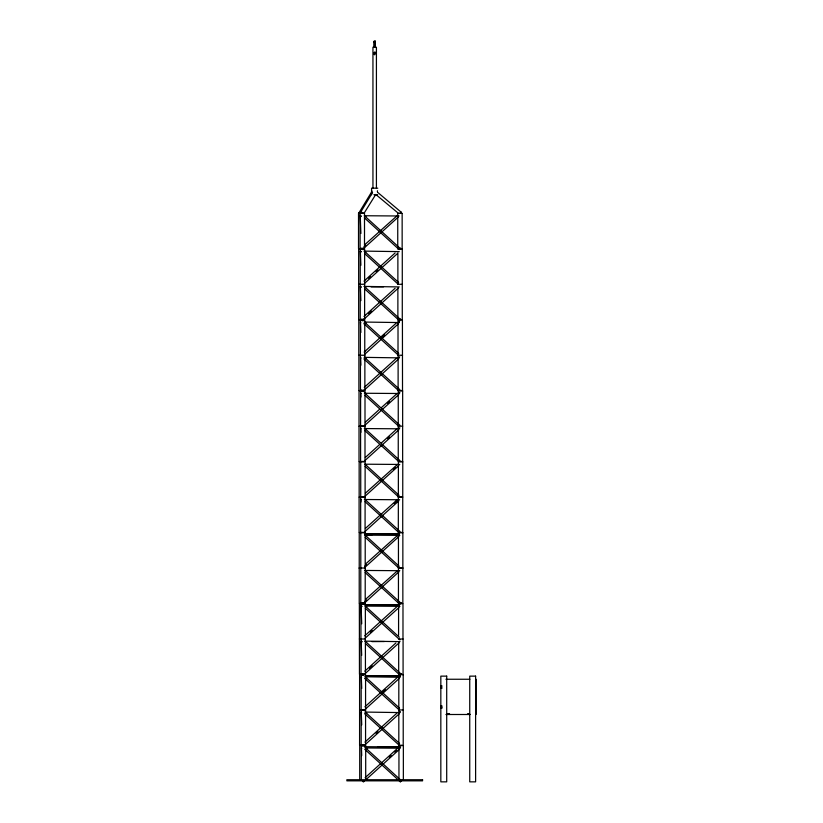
<?xml version="1.0" encoding="UTF-8"?>
<svg xmlns="http://www.w3.org/2000/svg" width="823" height="823" viewBox="0 0 823 823"><rect width="100%" height="100%" fill="white"/><g stroke="black" fill="none" stroke-linecap="round" stroke-linejoin="round"><path stroke-width="1.23" d="M441.57 707.461L441.57 706.731M441.57 687.452L441.57 686.721M361.009 248.135C360.741 250.171 364.671 249.729 362.943 248.135M361.709 602.848C361.431 604.895 365.371 604.442 363.643 602.848M362.13 744.661L362.778 745.988M364.003 746.101C365.782 744.98 362.264 743.776 362.521 745.638M372.109 191.162L358.859 213.003M448.751 713.911L448.041 714.004M468.935 713.911L468.236 714.004M372.552 192.551L359.918 213.373M364.476 217.9L399.114 249.564L400.503 248.124M364.61 288.842L399.248 320.507L400.328 318.974M365.175 572.613L399.813 604.277L401.202 602.837M365.412 643.555L400.05 675.22L401.274 673.667M401.686 780.646L400.317 781.799L364.733 749.28M362.758 780.677L362.912 781.624L363.622 781.469M377.51 192.232L401.377 212.365L400.616 213.301L398.404 213.301L375.772 194.454M363.982 213.373L375.545 194.814M361.431 389.948C360.752 392.684 364.352 388.003 363.303 391.388M400.534 213.301L401.49 212.211M377.376 191.769L377.448 190.73M359.929 212.797L361.863 212.324L363.663 213.373M400.842 780.626L400.317 781.799M361.935 248.145L361.77 249.379M362.655 673.924L363.097 675.251L364.383 674.469L362.007 673.718L362.511 674.87M365.865 216.5L364.424 215.739L399.114 215.986M366.358 394.022L364.291 392.993M366.358 429.328L364.28 428.299M366.492 464.964L365.062 464.203L399.741 464.45M366.43 500.271L364.352 499.242M366.564 571.213L365.124 570.452L399.813 570.699M366.698 606.849L365.258 606.088L399.947 606.335M367.058 748.735L364.99 747.706M364.836 244.647L396.789 216.017M363.91 246.951L365.772 245.264M363.324 248.731L398.27 217.077M364.023 281.137L395.102 252.98M368.694 278.369L370.556 276.682M376.132 271.631L377.994 269.944M364.404 283.513L397.458 253.566M364.023 316.444L395.091 288.287M368.694 313.676L371.482 311.145M363.457 319.674L398.404 288.019M364.157 352.079L396.213 323.11M381.851 337.512L384.639 334.992M364.538 354.456L398.538 323.655M364.26 387.386L396.274 358.375M363.694 390.616L398.641 358.962M365.33 422.168L379.454 409.37M381.337 407.663L396.84 393.754M387.664 403.404L389.526 401.717M364.764 425.398L398.764 394.598M365.33 457.475L379.454 444.677M381.337 442.969L396.542 429.215M387.664 438.71L389.526 437.023M364.764 460.705L398.764 429.904M365.463 493.111L397.427 464.481M393.373 469.285L395.235 467.598M364.898 496.341L398.898 465.54M365.402 528.417L396.912 499.993M394.238 503.748L397.036 501.217M364.836 531.648L398.836 500.847M365.535 564.053L397.499 535.423M364.61 566.358L366.472 564.671M364.97 567.284L398.97 536.483M365.535 599.36L397.488 570.73M364.61 601.654L366.472 599.977M363.077 604.308L398.97 571.79M364.723 635.85L396.737 606.839M370.329 632.239L372.181 630.552M365.103 638.226L399.104 607.425M364.826 671.157L395.894 643M369.496 668.389L372.284 665.858M364.26 674.387L399.206 642.732M364.959 706.792L396.974 677.782M382.654 692.225L385.442 689.695M365.34 709.169L399.34 678.368M364.959 742.099L396.974 713.088M376.142 733.427L378.004 731.75M364.394 745.329L399.34 713.675M365.093 777.735L397.108 748.724M389.289 757.273L391.151 755.586M394.875 752.212L396.737 750.525M365.463 780.111L399.464 749.311M362.634 602.858L362.47 604.092M398.949 321.814L399.618 321.567M399.052 357.12L399.721 356.873M399.186 392.756L399.855 392.509M399.186 428.063L399.844 427.816M399.752 676.527L400.42 676.28M399.752 711.833L400.42 711.586M399.885 747.469L400.554 747.222M397.242 535.794L396.604 535.896M371.08 286.898L383.528 286.816M365.001 534.137L399.227 533.901M366.677 535.403L371.657 535.361M365.134 605.08L399.361 604.843M371.883 641.611L384.331 641.529M365.371 676.022L399.597 675.776M378.179 746.873L399.721 746.718M374.239 41.191L375.401 41.15M373.961 41.345L375.401 41.222M374.239 41.706L375.401 41.706M373.961 41.891L375.401 41.839M377.788 188.179L371.564 188.179L371.564 194.712M373.868 194.712L377.685 194.712M358.53 213.003L360.824 213.003M361.863 249.03L358.653 249.03L358.653 319.571L364.63 319.55L364.64 249.009L360.237 249.009L360.227 319.55M397.879 249.03L402.282 249.03L402.282 319.571L397.879 319.571L397.879 288.112M358.653 284.336L364.64 284.244M402.282 284.274L397.879 284.336L397.879 252.805M402.519 355.279L398.013 355.207L398.013 319.972L402.416 319.972L402.519 390.514L398.116 390.514L398.116 355.279M360.597 426.129L365.001 426.129L359.013 426.221M398.25 426.221L402.653 426.149M360.741 461.456L359.013 461.456L359.013 390.915L365.001 390.894L365.001 461.436L360.597 461.436L360.597 390.894M365.134 497.071L359.147 497.092L359.147 461.857L365.134 461.837L365.073 532.378L359.085 532.399L359.085 497.164L365.073 497.133M398.383 497.092L402.776 497.092L398.311 497.164M360.937 532.8L359.219 532.8L359.219 603.341L365.206 603.321L365.206 532.779L360.803 532.779L360.803 603.321M359.219 568.035L365.206 568.014M398.445 568.035L402.848 568.035M359.219 568.107L360.937 568.107M398.445 568.107L402.848 568.107M398.579 603.743L402.982 603.743L402.982 638.977M359.353 638.977L365.443 639.018M398.579 638.977L403.085 639.049L403.085 674.284L398.682 674.284L398.682 642.825M445.932 679.253L469.851 679.253M441.992 685.868L441.056 685.868L441.056 688.244L441.992 688.244M441.992 705.877L441.056 705.877L441.056 708.243L441.992 708.243M361.163 709.899L365.577 709.899M359.579 709.992L365.566 709.961M398.816 709.992L403.219 709.92M469.789 714.179L467.423 714.179L469.789 714.333M445.932 714.498L469.851 714.498M362.449 745.226L359.579 745.226L359.589 674.685L365.577 674.665L365.566 745.206L361.163 745.206L361.163 674.665M441.159 687.04L441.889 687.04M441.159 707.05L441.889 707.05M441.159 707.142L441.889 707.142M399.248 251.622L363.92 251.108M399.248 286.929L363.92 286.414M399.371 322.565L364.054 322.05M399.474 357.871L364.157 357.357M399.608 393.507L364.928 393.26L399.947 425.265M399.608 428.814L364.928 428.567L399.947 460.571M399.68 499.756L365.001 499.51L400.019 531.514M365.258 533.88L399.371 534.117M399.206 566.286L365.134 535.145L399.813 535.392M365.391 604.823L399.505 605.059M400.05 641.642L364.723 641.127M365.628 675.765L399.731 676.002M400.184 677.278L364.856 676.763M400.173 712.584L364.856 712.07M364.486 746.698L399.865 746.945M400.307 748.22L365.628 747.973L400.647 779.978M365.782 252.105L364.558 251.375L398.641 282.515M365.782 287.412L364.558 286.682L400.523 319.55M365.916 323.048L364.692 322.318L398.764 353.458M366.585 642.125L365.361 641.395L401.326 674.263M366.719 677.761L365.494 677.031L399.567 708.171M366.719 713.068L365.494 712.337L399.567 743.478M361.256 216.017L360.186 215.503M361.39 251.653L360.32 251.138M361.39 286.96L360.32 286.445M362.089 606.366L361.019 605.851M362.192 641.673L361.122 641.158M365.649 358.252L366.266 358.355L364.795 357.624L399.813 389.629M361.009 216.49L360.237 215.77L360.896 233.465M365.134 535.145L366.595 535.876M361.626 319.087C361.482 324.087 366.009 316.227 361.688 320.178M359.774 213.785L358.859 213.023M360.886 252.033L360.371 251.406L360.886 265.304M360.886 287.33L360.371 286.713L360.886 300.611M361.585 606.736L361.071 606.119L361.729 623.813M361.688 642.043L361.174 641.415L361.688 655.324M364.424 215.739L400.4 248.608M364.61 253.546L398.311 284.346M363.807 323.624L398.445 355.289M363.9 358.931L398.548 390.586M364.97 395.431L398.682 426.232M364.97 430.727L398.682 461.528M365.062 464.203L399.134 495.343M365.103 466.363L398.816 497.174M365.042 501.67L398.754 532.471M365.175 537.306L398.888 568.117M365.124 570.452L401.099 603.321M365.258 606.088L399.34 637.228M365.309 608.248L399.947 639.913M364.61 678.337L399.248 710.002M364.599 713.644L399.248 745.299M360.803 322.811L360.453 322.081M360.906 358.108L360.556 357.388M361.606 677.514L361.256 676.794M361.606 712.821L361.256 712.101L361.729 724.919M361.739 748.457L361.39 747.737M364.507 780.657L363.632 781.85L362.223 780.657M360.69 393.024L360.855 393.538M360.69 428.33L360.855 428.845M360.752 499.273L360.927 499.787M360.505 322.349L360.875 332.461M360.608 357.655L360.886 365.237M360.741 393.291L360.886 397.077M360.741 428.598L360.875 432.384M360.813 499.54L360.906 502.061M361.307 677.062L361.729 688.44M361.441 748.004L361.719 755.586M476.136 679.253L476.136 714.498M441.2 685.868L441.2 688.244M441.2 705.877L441.2 708.243M403.352 779.607L403.352 745.628L398.949 745.628L398.949 778.352M398.579 607.518L398.579 635.202M376.42 188.179L376.42 47.23L372.942 47.23L372.942 188.179M375.278 41.706L375.278 46.983M375 41.891L375 47.034M374.362 41.706L374.362 46.983M374.084 41.891L374.084 47.034M365.7 779.587L365.7 745.607L359.713 745.628L359.713 779.607M364.764 355.186L364.764 319.952L358.787 319.972L358.787 355.207L364.867 355.258L364.867 390.493L358.879 390.514L358.879 355.279M361.297 745.607L361.297 779.587M361.03 639.018L361.03 674.263M360.937 603.722L360.937 638.957M360.731 461.837L360.731 497.071M360.669 497.133L360.669 532.378M360.361 319.952L360.464 390.493M360.104 213.373L360.104 248.608M373.786 52.847C374.599 58.68 376.687 49.185 373.786 52.847M364.507 213.373L358.519 213.394L358.519 248.628L364.507 248.608L364.507 213.373M402.149 213.394L397.746 213.394L397.746 248.628L402.149 248.628L402.149 213.394M402.653 390.915L398.25 390.915L398.25 461.456L402.642 461.456L402.653 390.915M402.776 461.857L398.383 461.857L398.311 532.399L402.714 532.399L402.776 461.857M402.848 532.8L398.445 532.8L398.445 603.341L402.848 603.341L402.848 532.8M365.34 603.722L359.353 603.743L359.456 674.284L365.443 674.263L365.34 603.722M403.219 674.685L398.816 674.685L398.816 745.226L403.219 745.226L403.219 674.685M446.704 676.136L440.83 676.136L440.83 781.85L446.704 781.85L446.704 676.136M475.612 676.136L469.738 676.136L469.738 781.85L475.612 781.85L475.612 676.136M449.605 714.179L447.228 714.333L449.605 714.179M422.569 779.741L346.864 779.741L346.864 780.842L422.569 780.842L422.569 779.741"/></g></svg>
